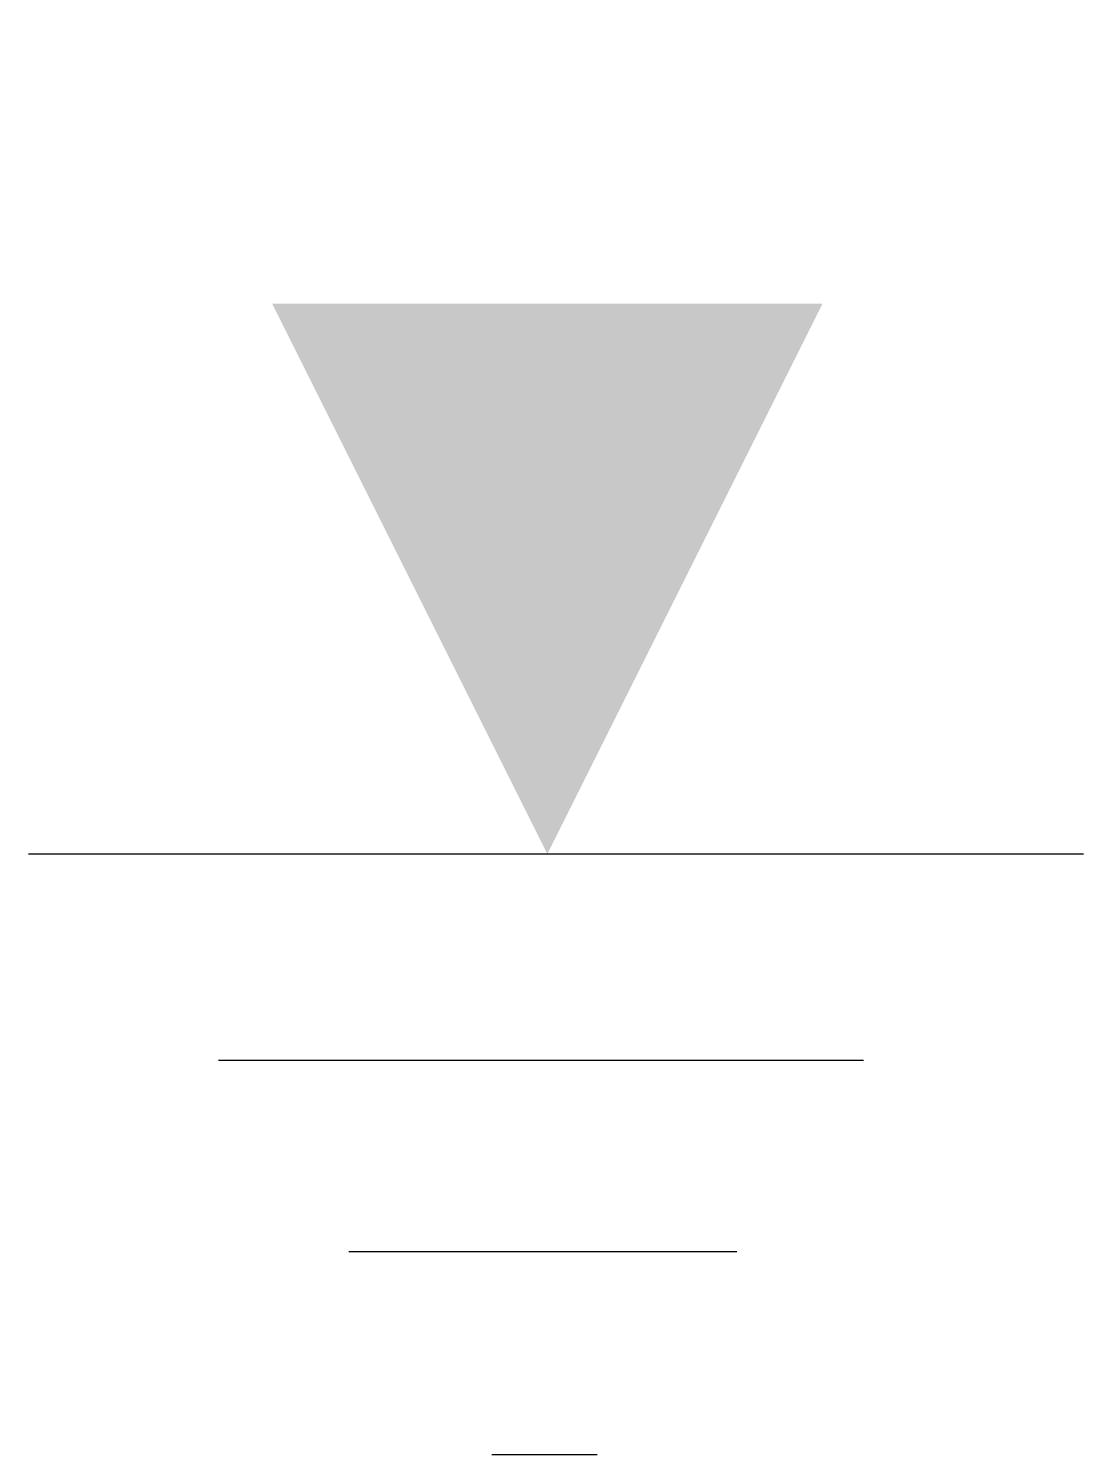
# Model space of a CAD drawing. Header units: millimetres. Extents: x -2.07 to 2.14, y -2.4 to 3.3.
import ezdxf

# ---------------------------------------------------------------- set-up
doc = ezdxf.new("R2010")
doc.units = ezdxf.units.MM
doc.layers.add('3', color=7, linetype='Continuous')

msp = doc.modelspace()

# ---------------------------------------------------------------- linework, layer by layer
at = {"color": 5}
for p, q in [((-1.3141, -0.8251), (1.2639, -0.8251)), ((0.757, -1.5909), (-0.7938, -1.5909)), ((-0.2215, -2.4014), (0.1997, -2.4014))]:
    msp.add_line(p, q, dxfattribs=at)
msp.add_lwpolyline([(0, 0, 0, 2.2, 0), (0, 2.2, 0, 2.2, 0)], format="xyseb", dxfattribs=at)
at = {"layer": '3', "color": 5}
msp.add_line((-2.0741, -0.0002), (2.1434, -0.0002), dxfattribs=at)

doc.saveas('drawing.dxf')
